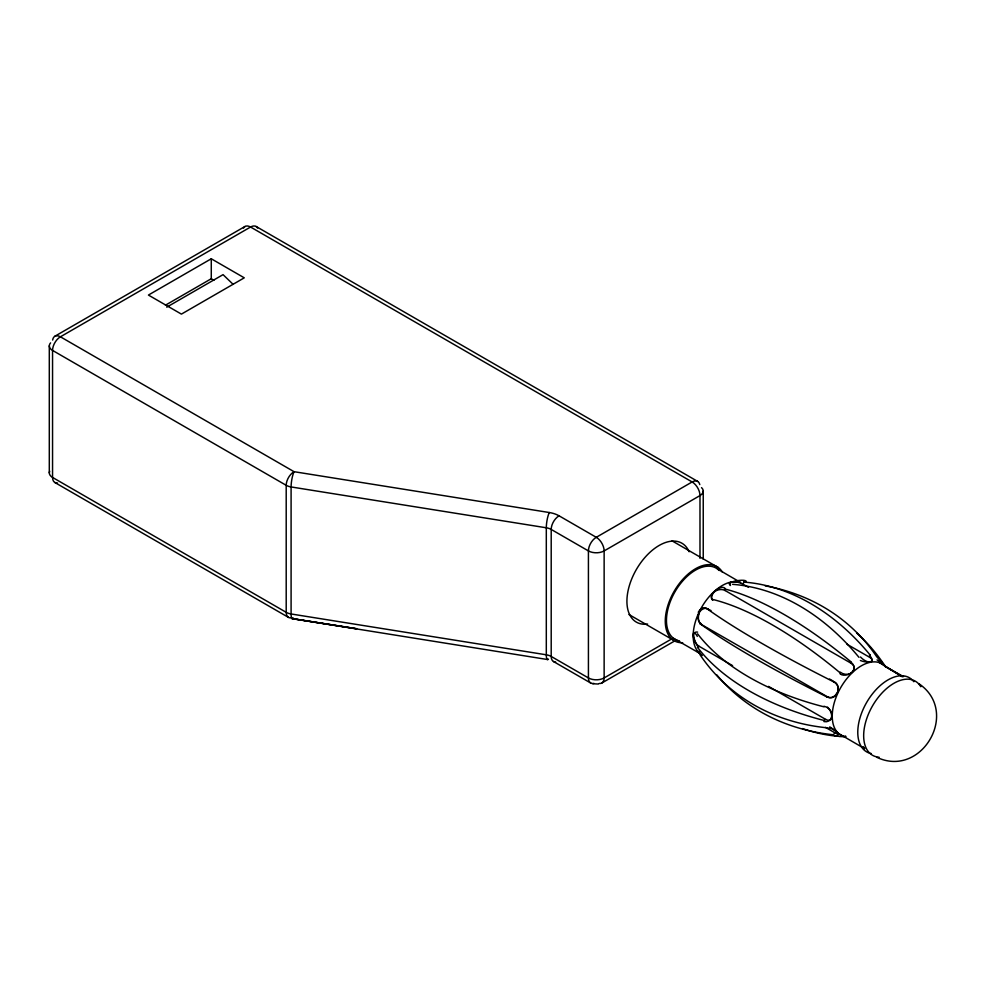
<?xml version="1.0" encoding="UTF-8"?>
<svg xmlns="http://www.w3.org/2000/svg" width="986" height="986" viewBox="0 0 986 986"><rect width="100%" height="100%" fill="white"/><g stroke="black" fill="none" stroke-linecap="round" stroke-linejoin="round"><path stroke-width="1.48" d="M748.485 587.36L743.161 584.291L743.727 581.974M860.384 660.521A8.332 3.094 13.6 0 0 870.7 661.655A8.332 3.094 13.6 0 0 869.664 657.317L870.219 655M833.38 734.841L834.846 732.771A8.332 1.06 35.2 0 0 837.718 733.14A8.332 1.06 35.2 0 0 829.756 726.879M54.859 336.251L244.996 226.472M211.275 258.776L148.418 295.06L181.412 314.115L244.269 277.83L211.275 258.776L211.275 278.73L165.438 305.192M166.745 307.164L223.058 274.65L232.844 284.079M672.033 638.731L604.135 677.937A11.117 6.421 60 0 1 599.143 683.495M601.83 683.015L673.721 641.516M697.484 647.457L699.296 646.409L732.586 665.636M823.988 720.495L825.8 719.447A8.332 4.807 60 0 0 831.629 717.007A8.332 4.807 60 0 0 827.5 707.11M598.403 684.025L592.845 683.754M845.643 736.838L839.825 736.53M292.571 618.74L356.722 628.748L291.955 618.567L547.797 659.572M49.682 471.234A11.117 6.421 0 0 0 52.554 477.434L286.199 612.318A11.117 6.421 0 0 0 291.092 613.97L546.306 654.803A11.117 6.421 0 0 1 551.199 656.442L588.42 677.937A11.117 6.421 0 0 0 604.135 677.937L604.135 550.915A11.117 6.421 60 0 0 596.271 537.308L559.062 515.814A22.222 12.83 0 0 0 549.276 512.523L294.062 471.69L60.417 336.805A11.117 6.421 60 0 0 52.64 340.034M711.005 610.58L706.876 608.658A8.578 5.805 -72.1 0 0 698.248 612.269M699.949 623.67L827.92 697.09A8.332 6.717 -75.3 0 0 837.274 692.985A8.332 6.717 -75.3 0 0 834.846 682.078L833.38 681.696A8.591 8.319 -62 0 1 837.73 692.665M827.92 697.09L826.453 696.708A8.578 7.777 -81.3 0 0 837.04 692.924M877.109 757.445C921.713 778.324 960.216 711.941 919.075 683.828M903.546 676.642L885.527 666.635L902.437 676.741L879.758 662.802M673.549 638.349L699.764 653.373M256.113 226.472L697.681 481.414M672.07 540.87L718.387 567.603M847.023 644.252L869.664 657.317M211.275 278.73L213.913 280.258M712.434 599.981A8.332 6.064 -18.6 0 1 714.48 591.711A8.332 6.064 -18.6 0 1 725.092 590.515L851.596 663.541A8.332 6.064 -18.6 0 1 852.286 671.885A8.332 6.064 -18.6 0 1 841.304 674.658M829.522 679.009L833.515 681.314M768.538 686.392L825.8 719.447M825.528 727.385L834.846 732.771M628.994 614.549L672.662 639.754M553.503 661.532L590.713 683.015M54.859 482.511L288.504 617.409M717.5 569.008L740.683 582.504M838.839 733.67L864.759 748.731M856.674 633.061A247.991 199.985 -44.7 0 1 883.53 663.763L885.588 666.585L876.677 656.688A247.991 199.985 -44.7 0 0 765.21 585.869M851.596 663.541L851.041 661.877A247.991 91.932 46.4 0 0 724.587 588.913M839.825 672.551L840.392 674.227M724.537 588.839L725.092 590.515M703.24 491.04L703.24 559.087M699.986 558.31L699.986 495.576A11.117 6.421 0 0 0 701.539 487.626M49.3 345.876L49.3 472.886M839.825 736.431A247.991 180.413 78.6 0 1 802.444 728.568M845.754 736.197A8.332 3.094 13.6 0 1 845.162 736.061M826.478 727.742A247.991 199.985 -44.7 0 1 700.023 654.741M833.404 734.755A247.991 199.985 -44.7 0 1 716.736 674.806M830.027 728.087A8.591 3.34 21.1 0 1 837.841 733.079A8.591 3.34 21.1 0 1 834.575 736.024M700.417 654.137A8.332 1.06 35.2 0 1 699.863 651.894M697.348 651.869A8.578 1.306 48.4 0 1 702.278 655.567M823.963 706.259A8.504 7.038 45.3 0 1 831.962 715.442A8.504 7.038 45.3 0 1 823.951 721.592M824.025 706.839A247.991 143.18 0 0 1 697.57 633.825M824.025 720.446A247.991 143.18 0 0 1 697.57 647.445M697.373 645.867A8.504 2.021 68.5 0 1 693.368 634.195A8.504 2.021 68.5 0 1 697.299 636.377M699.296 646.409A8.332 4.807 60 0 1 693.466 637.239A8.332 4.807 60 0 1 697.595 632.112M833.404 681.696A247.991 31.675 24.8 0 1 706.95 608.682M826.478 696.708A247.991 31.675 24.8 0 1 700.023 623.694M700.072 623.349A8.627 4.499 -79.2 0 1 698.951 613.489M701.416 624.052A8.332 6.717 -75.3 0 1 698.988 613.144A8.332 6.717 -75.3 0 1 708.342 609.04M850.807 662.111A8.504 6.964 15.6 0 1 852.261 672.267A8.504 6.964 15.6 0 1 840.269 672.156M713.371 599.599A247.991 91.932 46.4 0 1 839.825 672.6M712.878 600.006A8.504 4.437 -40.8 0 1 715.072 591.033A8.504 4.437 -40.8 0 1 725.067 588.395M869.393 655.185A8.504 3.697 38.2 0 1 870.465 662.087A8.504 3.697 38.2 0 1 860.482 656.996M743.727 582.073A247.991 180.413 78.6 0 1 870.182 655.074M732.524 584.328A247.991 180.413 78.6 0 1 858.966 657.342M730.367 584.846A8.504 2.108 -9.2 0 1 736.197 580.89A8.504 2.108 -9.2 0 1 746.205 581.654M730.49 585.524A8.332 3.094 13.6 0 1 732.549 581.888A8.332 3.094 13.6 0 1 743.161 584.291M877.059 659.905A8.332 1.06 35.2 0 1 885.502 667.004M826.712 727.791A8.591 3.734 21.7 0 1 830.039 728.531M698.741 613.366A11.881 8.664 -73.1 0 1 698.963 612.898M679.49 640.937A41.116 23.738 -60 0 1 674.597 592.463A41.116 23.738 -60 0 1 719.164 570.5M698.963 652.658A41.116 23.738 -60 0 1 701.687 607.24A41.116 23.738 -60 0 1 739.66 582.171M879.118 757.236A42.78 24.699 -60 0 1 872.918 705.2A42.78 24.699 -60 0 1 920.825 686.724M871.341 753.587A42.78 24.699 -60 0 1 867.027 701.798A42.78 24.699 -60 0 1 913.849 681.72M845.594 736.715A41.116 23.738 -60 0 1 840.035 688.807A41.116 23.738 -60 0 1 884.59 665.846M864.389 748.004A41.116 23.738 -60 0 1 863.206 746.636M682.682 642.724A42.78 24.699 -60 0 1 673.746 592.007A42.78 24.699 -60 0 1 722.43 572.176M293.397 618.012A11.117 2.428 -80.9 0 1 291.092 613.97L291.092 486.948A11.117 2.428 -80.9 0 1 294.062 471.69A11.117 6.421 -60 0 0 286.199 485.309L286.199 612.318A11.117 6.421 -60 0 0 291.745 617.791M548.401 659.104A11.117 2.428 -80.9 0 1 546.306 654.803L546.306 527.781A11.117 2.428 -80.9 0 1 549.276 512.523M559.062 515.814A11.117 6.421 -60 0 0 551.199 529.433L551.199 656.442A11.117 6.421 -60 0 0 555.648 662.05M699.789 484.594A11.117 6.421 -60 0 0 692.135 481.957L250.555 227.026A11.117 6.421 60 0 0 243.48 228.074M257.629 228.074A11.117 6.421 -60 0 0 250.555 227.026L60.417 336.805A11.117 6.421 -60 0 0 52.554 350.412L52.554 477.434A11.117 6.421 -60 0 0 57.545 482.992M593.954 683.409A11.117 6.421 -60 0 1 588.42 677.937L588.42 550.915A11.117 6.421 -60 0 1 596.271 537.308L692.135 481.957A11.117 6.421 60 0 1 699.986 495.576L604.135 550.915A11.117 6.421 0 0 1 588.42 550.915L551.199 529.433A11.117 6.421 0 0 0 546.306 527.781L291.092 486.948A11.117 6.421 0 0 1 286.199 485.309L52.554 350.412A11.117 6.421 0 0 1 50.582 342.881M647.617 624.052A45.553 26.302 -60 0 1 636.253 569.686A45.553 26.302 -60 0 1 689.115 551.766"/></g></svg>
